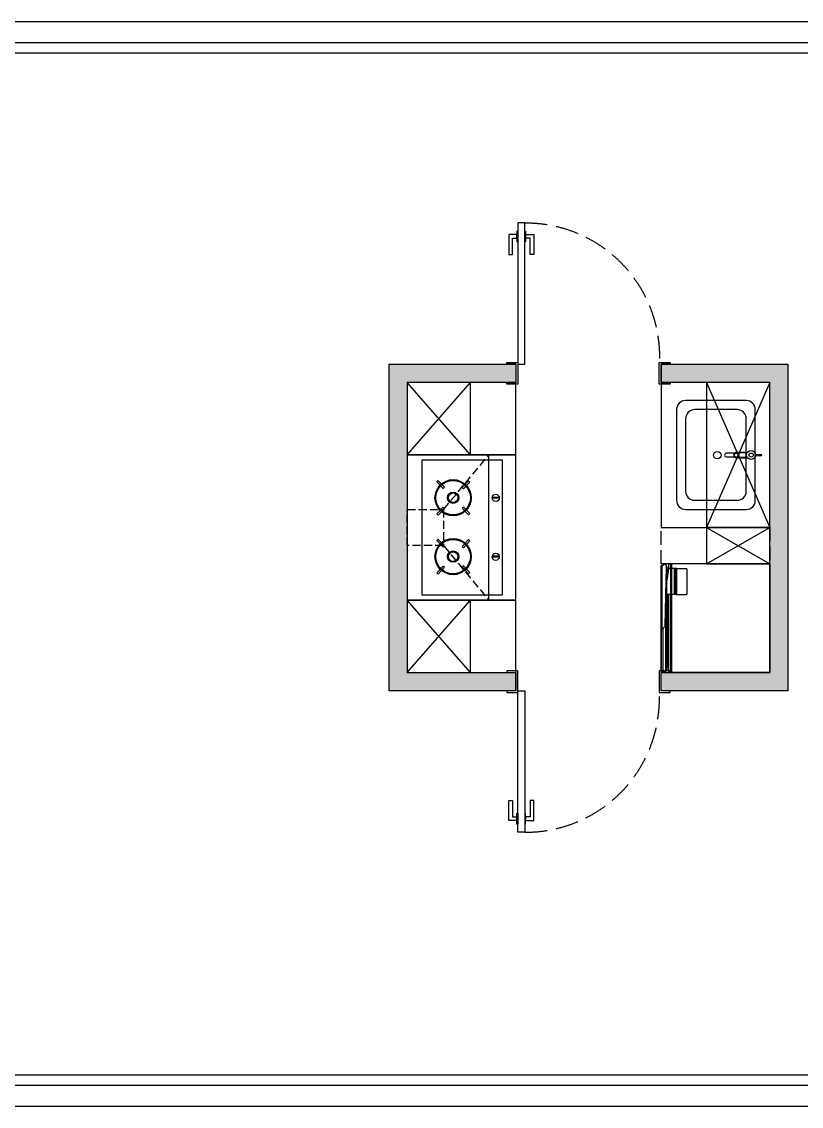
# Model space of a CAD drawing. Extents: x 422240 to 534325, y -8262 to 172635.
# Drawn here: x 472079 to 476379, y 117189 to 123170 of the extents above; entities that cross this region are included whole.
import ezdxf

# ---------------------------------------------------------------- set-up
doc = ezdxf.new("R2010")
doc.units = 0
doc.header["$LTSCALE"] = 1000
doc.header["$MEASUREMENT"] = 0
doc.linetypes.add('DASH', pattern=[0.35, 0.25, -0.1])
doc.layers.add('PM-家具', color=146, linetype='Continuous')
doc.layers.add('WALL', color=255, linetype='Continuous')

# ---------------------------------------------------------------- blocks, each defined once
blk = doc.blocks.new('厨房摆放方案图框')
at = {"color": 251}
for p, q in [((25027, 17757), (372, 17757)), ((372, 493), (25027, 493))]:
    blk.add_line(p, q, dxfattribs=at)
for p, q in [((24853, 17583), (546, 17583)), ((546, 667), (24853, 667))]:
    blk.add_line(p, q)
blk.add_lwpolyline([(-25, 145), (25375, 145), (25375, 18105), (-25, 18105)], close=True)
blk = doc.blocks.new('A$C1F4B1202')
at = {"color": 251}
for p, q in [((-212.3, 327.6), (-249.5, 363.3)), ((-109.1, 328.1), (-71.8, 363.9)), ((112.3, 327.6), (75.1, 363.3)), ((215.5, 328.1), (252.7, 363.9)), ((-219, 320.2), (-256.4, 356.1)), ((-102.2, 320.8), (-64.9, 356.7)), ((105.5, 320.2), (68.1, 356.1)), ((222.3, 320.8), (259.6, 356.7)), ((-254.5, 188.3), (-217.3, 224.1)), ((-247.6, 181.1), (-210.2, 217)), ((-73.8, 180.5), (-111.1, 216.5)), ((-66.8, 187.7), (-104, 223.5)), ((70, 188.3), (107.3, 224.1)), ((77, 181.1), (114.3, 217)), ((250.8, 180.5), (213.4, 216.5)), ((257.7, 187.7), (220.5, 223.5)), ((371.9, 78.3), (-371.9, 78.3)), ((-163.2, 18.7), (-163.2, 58.2)), ((-158.2, 18.8), (-158.2, 58.1)), ((161.3, 18.7), (161.3, 58.2)), ((166.3, 18.8), (166.3, 58.1))]:
    blk.add_line(p, q, dxfattribs=at)
at = {"color": 0, "linetype": 'Continuous'}
blk.add_lwpolyline([(-371.9, 0), (371.9, 0), (371.9, 446.5), (-371.9, 446.5)], close=True, dxfattribs=at)
at = {"color": 251}
for centre, radius in [((-160.4, 273.2), 100), ((-160.4, 273.2), 95), ((164.2, 273.2), 100), ((164.2, 273.2), 95), ((-160.4, 273.2), 31.3), ((-160.4, 273.2), 26.3), ((164.2, 273.2), 31.3), ((164.2, 273.2), 26.3), ((-161.2, 38.4), 19.8), ((163.3, 38.4), 19.8)]:
    blk.add_circle(centre, radius, dxfattribs=at)
for centre, radius, start, end in [((-160.4, 273.2), 126.7, 134.67564, 139.19964), ((-160.4, 273.2), 126.7, 41.16386, 45.68755), ((164.2, 273.2), 126.7, 134.67564, 139.19964), ((164.2, 273.2), 126.7, 41.16386, 45.68755), ((-160.4, 273.2), 75.1, 133.6762, 141.30987), ((-160.4, 273.2), 75.1, 39.30452, 46.93668), ((164.2, 273.2), 75.1, 133.6762, 141.30987), ((164.2, 273.2), 75.1, 39.30452, 46.93668), ((-160.4, 273.2), 126.7, 222.04986, 226.57356), ((-160.4, 273.2), 75.1, 220.80073, 228.43289), ((-160.4, 273.2), 75.1, 310.95271, 318.58638), ((-160.4, 273.2), 126.7, 313.06294, 317.58695), ((164.2, 273.2), 126.7, 222.04986, 226.57356), ((164.2, 273.2), 75.1, 220.80073, 228.43289), ((164.2, 273.2), 75.1, 310.95271, 318.58638), ((164.2, 273.2), 126.7, 313.06294, 317.58695)]:
    blk.add_arc(centre, radius, start, end, dxfattribs=at)
blk = doc.blocks.new('灶台')
at = {"layer": 'PM-家具'}
blk.add_lwpolyline([(14600, -54543.5), (15400, -54543.5), (15400, -53943.5), (14600, -53943.5)], close=True, dxfattribs=at)
blk.add_blockref('A$C1F4B1202', (15000, -54470), dxfattribs=at)
blk = doc.blocks.new('door-swing-single1')
at = {"color": 0, "linetype": 'ByBlock'}
for points in [[(10, -10), (10, 110), (-50, 110), (-50, 100), (0, 100)], [(0, 0), (0, 100)], [(0, 0), (-50, 0), (-50, -10), (10, -10)], [(10, 0), (48, 0), (48, -780), (10, -780), (10, -10)]]:
    blk.add_lwpolyline(points, dxfattribs=at)
for points in [[(800, 0), (800, 100), (850, 100), (850, 110), (790, 110), (790, -10), (850, -10), (850, 0)], [(5, -715), (-40, -715), (-40, -605), (-20, -605), (-20, -695), (5, -695)], [(53, -715), (98, -715), (98, -605), (78, -605), (78, -695), (53, -695)], [(5, -735), (5, -675), (10, -675), (10, -735)], [(53, -735), (53, -675), (48, -675), (48, -735)]]:
    blk.add_lwpolyline(points, close=True, dxfattribs=at)
at = {"color": 250, "linetype": 'DASH', "ltscale": 0.5}
blk.add_arc((53.8, -42.6), 737.4, 269.54749, 3.31294, dxfattribs=at)
blk = doc.blocks.new('A$C3DAD4827')
for p, q in [((381.3, 219), (381.3, 249.7)), ((387.3, 219), (387.3, 249.7))]:
    blk.add_line(p, q)
at = {"color": 0, "linetype": 'Continuous'}
blk.add_lwpolyline([(370.4, 217.1), (133.7, 217.1, 0.414214), (83.7, 167.1), (83.7, -167.1, 0.414214), (133.7, -217.1), (633.7, -217.1, 0.414214), (683.7, -167.1), (683.7, 168.1, 0.428159), (633.7, 217.1), (370.4, 217.1)], format="xyb", dxfattribs=at)
blk.add_lwpolyline([(183.7, -167.1), (583.7, -167.1, 0.414214), (633.7, -117.1), (633.7, 117.1, 0.414214), (583.7, 167.1), (183.7, 167.1, 0.414214), (133.7, 117.1), (133.7, -117.1, 0.414214)], format="xyb", close=True)
for points in [[(369.3, 174), (369.3, 112.6, 1), (399.3, 112.6)], [(372.3, 172.1), (372.3, 112.6, 1), (396.3, 112.6)]]:
    blk.add_lwpolyline(points, format="xyb")
at = {"color": 251}
for points in [[(374.3, 105.9), (374.3, 130.5)], [(394.3, 105.9), (394.3, 130.5)], [(394.3, 57.7), (394.3, 101.4)]]:
    blk.add_lwpolyline(points, dxfattribs=at)
for points in [[(396.3, 112.6), (396.3, 172.1)], [(399.3, 112.6), (399.3, 174)]]:
    blk.add_lwpolyline(points)
blk.add_lwpolyline([(374.3, 101.4), (374.3, 57.7, 1), (394.3, 57.7)], format="xyb", dxfattribs=at)
blk.add_circle((384.3, 194), 25)
for centre, radius in [((384.3, 194), 11.3), ((384.9, 7.5), 20.6)]:
    blk.add_circle(centre, radius, dxfattribs=at)
for centre, radius, start, end in [((384.3, 249.7), 3, 360, 180), ((384.3, 231), 3, 180, 360), ((384.3, 137.1), 12, 180, 360)]:
    blk.add_arc(centre, radius, start, end)
blk = doc.blocks.new('水盆')
at = {"layer": 'PM-家具'}
blk.add_lwpolyline([(16316.5, -54543.5), (17116.5, -54543.5), (17116.5, -53943.5), (16316.5, -53943.5)], close=True, dxfattribs=at)
blk.add_blockref('A$C3DAD4827', (16332.8, -54240.6), dxfattribs=at)
blk = doc.blocks.new('A$C781258B1')
for p, q in [((0, 600, 0), (0, 41.1, 0)), ((0, 600, 0), (600, 600, 0)), ((600, 600, 0), (600, 41.1, 0)), ((0, 41.1, 0), (31.5, 41.1, 0)), ((8.5, 11.1, 0), (8.5, 0.4, 0)), ((8.5, 11.1, 0), (8.5, 0.4, 0)), ((12.5, 0.4, 0), (8.5, 0.4, 0)), ((8.9, 0, 0), (12.5, 0, 0)), ((358.5, 6.4, 0), (12, 6.4, 0)), ((12.5, 3.3, 0), (12.5, 0, 0)), ((358.5, 0, 0), (12.5, 0, 0)), ((342.1, 22.9, 0), (12.7, 29.4, 0)), ((592.8, 27, 0), (135, 27, 0)), ((155.8, 26.6, 0), (593.2, 26.6, 0)), ((168.5, 41.1, 0), (600, 41.1, 0)), ((357.5, 10.2, 0), (344.1, 22.1, 0)), ((358.5, 6.4, 0), (358.5, 7.8, 0)), ((358.5, 0, 0), (358.5, 6.4, 0)), ((593.2, 0.4, 0), (358.5, 0.4, 0)), ((358.5, 0, 0), (592.8, 0, 0)), ((593, 11.4, 0), (593.2, 11.7, 0)), ((593.2, 11.7, 0), (593, 11.4, 0)), ((593.2, 11.2, 0), (593, 11.4, 0)), ((593, 11.4, 0), (593.2, 11.2, 0)), ((593.2, 26.6, 0), (593.2, 11.7, 0)), ((593.2, 26.6, 0), (593.2, 11.7, 0)), ((593.2, 11.2, 0), (593.2, 0.4, 0)), ((593.2, 11.2, 0), (593.2, 0.4, 0))]:
    blk.add_line(p, q)
at = {"color": 251}
for p, q in [((25.2, 87.6, 0), (25.2, 138.4, 0)), ((162.2, 144.8, 0), (31.5, 144.8, 0)), ((168.5, 87.6, 0), (168.5, 138.4, 0)), ((0, 102.1, 0), (0, 101.2, 0)), ((0, 102.1, 0), (0, 102.1, 0)), ((0, 101.2, 0), (0, 101.2, 0)), ((168.5, 87.6, 0), (25.2, 87.6, 0)), ((25.2, 84.5, 0), (25.2, 87.6, 0)), ((25.2, 84.5, 0), (25.2, 81.3, 0)), ((28.3, 84.5, 0), (25.2, 84.5, 0)), ((25.2, 81.3, 0), (25.2, 74.9, 0)), ((25.2, 81.3, 0), (28.3, 81.3, 0)), ((168.5, 74.9, 0), (25.2, 74.9, 0)), ((25.2, 74.9, 0), (25.2, 57.8, 0)), ((28.3, 81.3, 0), (28.3, 84.5, 0)), ((165.3, 84.5, 0), (28.3, 84.5, 0)), ((165.3, 81.3, 0), (28.3, 81.3, 0)), ((165.3, 84.5, 0), (165.3, 81.3, 0)), ((168.5, 84.5, 0), (165.3, 84.5, 0)), ((165.3, 81.3, 0), (168.5, 81.3, 0)), ((168.5, 84.5, 0), (168.5, 87.6, 0)), ((168.5, 81.3, 0), (168.5, 84.5, 0)), ((168.5, 81.3, 0), (168.5, 74.9, 0)), ((168.5, 74.9, 0), (168.5, 57.8, 0)), ((3.2, 57.8, 0), (596.9, 57.8, 0)), ((3.2, 57.8, 0), (3.2, 52.9, 0)), ((3.2, 52.9, 0), (3.2, 51.4, 0)), ((3.2, 52.9, 0), (596.9, 52.9, 0)), ((3.2, 51.4, 0), (596.9, 51.4, 0)), ((17.4, 30.3, 0), (14.6, 30.3, 0)), ((86.5, 32.1, 0), (15.4, 32.1, 0)), ((18.7, 29.2, 0), (16, 31.4, 0)), ((16, 31.4, 0), (90.5, 31.4, 0)), ((24.7, 29.1, 0), (582.9, 29.1, 0)), ((25.2, 51.4, 0), (25.2, 46.5, 0)), ((63.2, 35.9, 0), (28, 35.9, 0)), ((86.5, 32.1, 0), (28.7, 32.1, 0)), ((29.4, 41.4, 0), (92.5, 31.1, 0)), ((34, 28.9, 0), (582.4, 28.9, 0)), ((34.1, 28.9, 0), (577, 28.9, 0)), ((35.4, 33.8, 0), (75.9, 33.8, 0)), ((59.5, 28.4, 0), (580.4, 28.4, 0)), ((165.3, 31.1, 0), (93, 31.1, 0)), ((94.4, 27.8, 0), (585.7, 27.8, 0)), ((166.8, 31.4, 0), (585.8, 31.4, 0)), ((586.4, 32.1, 0), (167.7, 32.1, 0)), ((573.1, 32.1, 0), (167.7, 32.1, 0)), ((168.5, 51.4, 0), (168.5, 34.2, 0)), ((573.8, 35.9, 0), (168.5, 35.9, 0)), ((168.5, 33.8, 0), (566.4, 33.8, 0)), ((593.2, 11.7, 0), (355.8, 11.7, 0)), ((593, 11.4, 0), (356.1, 11.4, 0)), ((593.2, 11.2, 0), (356.4, 11.2, 0)), ((572.9, 28.9, 0), (573.2, 28.4, 0)), ((585.8, 31.4, 0), (582.9, 29.1, 0)), ((587.2, 30.3, 0), (584.4, 30.3, 0)), ((586, 27.9, 0), (585.2, 27.9, 0)), ((596.9, 57.8, 0), (596.9, 52.9, 0)), ((596.9, 52.9, 0), (596.9, 51.4, 0))]:
    blk.add_line(p, q, dxfattribs=at)
at = {"elevation": 0, "flags": 128}
blk.add_lwpolyline([(12, 6.4), (12.3, 4.8), (12.5, 3.3)], dxfattribs=at)
at = {"color": 251, "elevation": 0, "flags": 128}
blk.add_lwpolyline([(585.7, 27.8), (585.7, 27.8), (585.7, 27.8)], dxfattribs=at)
at = {"color": 251}
for centre, radius, start, end in [((31.5, 138.4, 0), 6.35, 90, 180), ((162.2, 138.4, 0), 6.35, 0, 90), ((15.4, 30.7, 0), 0.94, 50.87947, 90.00012), ((30.2, 46.5, 0), 5.08, 180, 260.69983), ((93, 34.2, 0), 3.17, 260.69983, 270), ((165.3, 34.2, 0), 3.18, 270, 0), ((580.4, 7.8, 0), 20.6, 75.2194, 90.00188), ((582.4, 29.8, 0), 0.813, 270.00012, 309.12077), ((586.4, 30.7, 0), 0.94, 90.00012, 129.12077)]:
    blk.add_arc(centre, radius, start, end, dxfattribs=at)
for centre, radius, start, end in [((12.5, 19.8, 0), 9.53, 88.88272, 239.99709), ((2.9, 3.3, 0), 9.52, 18.42119, 59.99709), ((8.9, 0.4, 0), 0.406, 180, 270), ((8.9, 0.4, 0), 0.406, 180, 270), ((342, 19.8, 0), 3.18, 48.22452, 88.88272), ((355.4, 7.8, 0), 3.17, 0, 48.22452), ((592.8, 26.6, 0), 0.406, 0, 90), ((592.8, 26.6, 0), 0.406, 0, 90), ((592.8, 0.4, 0), 0.406, 270, 0), ((592.8, 0.4, 0), 0.406, 270, 0)]:
    blk.add_arc(centre, radius, start, end)

msp = doc.modelspace()

# ---------------------------------------------------------------- hatches: boundary and pattern name
at = {"layer": 'WALL'}
h = msp.add_hatch(dxfattribs=at)
h.set_pattern_fill('钢筋混凝土', color=251, scale=10, angle=180)
h.set_pattern_definition([(225, (477300.507, 178917.528), (17.67767, -17.67767), []), (230, (477300.51, 178917.53), (-71.72602, 6.275213), [7.5, -82.5]), (175, (477300.51, 178917.53), (13.87513, -75.21921), [6, -66]), (280.4514, (477294.53, 178918.05), (-57.85094, -68.943954), [6.37402, -70.11421]), (226.1842, (477300.51, 178897.53), (-106.7241, 16.5519), [11.25, -123.75]), (276.6356, (477291.61, 178898.91), (-93.46627, -97.41179), [9.56103, -105.1713]), (171.1842, (477300.51, 178897.53), (-93.4662, -97.41186), [9, -99]), (201, (477290.51, 178902.53), (-59.690705, 40.26189), [7.5, -82.5]), (146, (477290.51, 178902.53), (-24.33153, -72.515), [6, -66]), (251.4514, (477285.53, 178905.884), (-84.02226, -32.25305), [6.37402, -70.11421]), (217.5, (477300.507, 178917.528), (-1.215986, -33.289385), [0, -65.2, 0, -67, 0, -66.25]), (187.5, (477300.507, 178917.53), (-26.306954, -39.441171), [0, -38.2, 0, -63.7, 0, -25.25]), (147.5, (477322.807, 178917.528), (-53.382244, 2.255487), [0, -25, 0, -78, 0, -103.5]), (137.5, (477332.807, 178917.53), (-58.318617, -10.0105), [0, -32.5, 0, -51.8, 0, -73.5])])
h.paths.add_polyline_path([(475605.4, 121280.3), (475605.4, 121180.3), (476205.4, 121180.3), (476205.4, 119580.3), (475605.4, 119580.3), (475605.4, 119480.3), (476305.4, 119480.3), (476305.4, 121280.3)])
h.paths.add_polyline_path([(474805.4, 121180.3), (474805.4, 121280.3), (474105.4, 121280.3), (474105.4, 119480.3), (474805.4, 119480.3), (474805.4, 119580.3), (474205.4, 119580.3), (474205.4, 121180.3)])

# ---------------------------------------------------------------- linework, layer by layer
at = {"layer": 'PM-家具', "color": 250}
for p, q in [((474205.4, 120780.3), (474555.4, 121180.3)), ((474555.4, 120780.3), (474205.4, 121180.3)), ((476205.4, 121180.3), (475855.4, 120380.3)), ((475855.4, 121180.3), (476205.4, 120380.3)), ((475855.4, 120380.3), (476205.4, 120180.3)), ((475855.4, 120180.3), (476205.4, 120380.3)), ((474205.4, 119580.3), (474555.4, 119980.3)), ((474555.4, 119580.3), (474205.4, 119980.3))]:
    msp.add_line(p, q, dxfattribs=at)
at = {"layer": 'PM-家具', "color": 251, "linetype": 'DASH', "ltscale": 0.18}
for p, q in [((474405.4, 120480.3), (474655.4, 120780.3)), ((474405.4, 120280.3), (474655.4, 119980.3))]:
    msp.add_line(p, q, dxfattribs=at)
at = {"layer": 'PM-家具'}
for points in [[(474205.4, 121180.3), (474205.4, 120780.3), (474805.4, 120780.3), (474805.4, 121180.3)], [(474205.4, 119980.3), (474205.4, 119580.3), (474805.4, 119580.3), (474805.4, 119980.3)]]:
    msp.add_lwpolyline(points, close=True, dxfattribs=at)
at = {"layer": 'PM-家具', "color": 251}
for points in [[(474555.4, 120780.3), (474555.4, 121180.3), (474205.4, 121180.3), (474205.4, 120780.3)], [(475855.4, 121180.3), (475855.4, 120380.3), (476205.4, 120380.3), (476205.4, 121180.3)], [(474655.4, 119980.3), (474655.4, 120780.3), (474205.4, 120780.3), (474205.4, 119980.3)], [(475855.4, 120380.3), (475855.4, 120180.3), (476205.4, 120180.3), (476205.4, 120380.3)], [(474555.4, 119580.3), (474555.4, 119980.3), (474205.4, 119980.3), (474205.4, 119580.3)]]:
    msp.add_lwpolyline(points, close=True, dxfattribs=at)
at = {"layer": 'PM-家具', "color": 251, "linetype": 'DASH', "ltscale": 0.18}
msp.add_lwpolyline([(474205.4, 120280.3), (474205.4, 120480.3), (474405.4, 120480.3), (474405.4, 120280.3)], close=True, dxfattribs=at)
at = {"layer": 'PM-家具', "linetype": 'DASH', "ltscale": 0.3}
msp.add_lwpolyline([(475605.4, 120380.3), (476205.4, 120380.3), (476205.4, 120180.3), (475605.4, 120180.3)], close=True, dxfattribs=at)
at = {"layer": 'WALL'}
for points in [[(474805.4, 121180.3), (474205.4, 121180.3), (474205.4, 119580.3), (474805.4, 119580.3), (474805.4, 119480.3), (474105.4, 119480.3), (474105.4, 121280.3), (474805.4, 121280.3), (474805.4, 121180.3)], [(475605.4, 121280.3), (476305.4, 121280.3), (476305.4, 119480.3), (475605.4, 119480.3), (475605.4, 119580.3), (476205.4, 119580.3), (476205.4, 121180.3), (475605.4, 121180.3), (475605.4, 121280.3)]]:
    msp.add_lwpolyline(points, dxfattribs=at)

# ---------------------------------------------------------------- block references
at = {"xscale": 0.3330153595476334, "yscale": 0.3330153595476334, "zscale": 0.3330153595476334}
msp.add_blockref('厨房摆放方案图框', (471288.2, 117140.4), dxfattribs=at)
at = {"layer": 'PM-家具', "xscale": -1, "rotation": 180}
msp.add_blockref('door-swing-single1', (474805.4, 121280.3), dxfattribs=at)
at = {"layer": 'PM-家具'}
for name, p, rotation in [('水盆', (530148.9, 137496.8), 270), ('灶台', (420261.9, 105380.3), 90), ('A$C781258B1', (475605.4, 120180.3, 0), 270)]:
    msp.add_blockref(name, p, dxfattribs=dict(at, rotation=rotation))
msp.add_blockref('door-swing-single1', (474805.4, 119480.3), dxfattribs=at)

doc.saveas('drawing.dxf')
